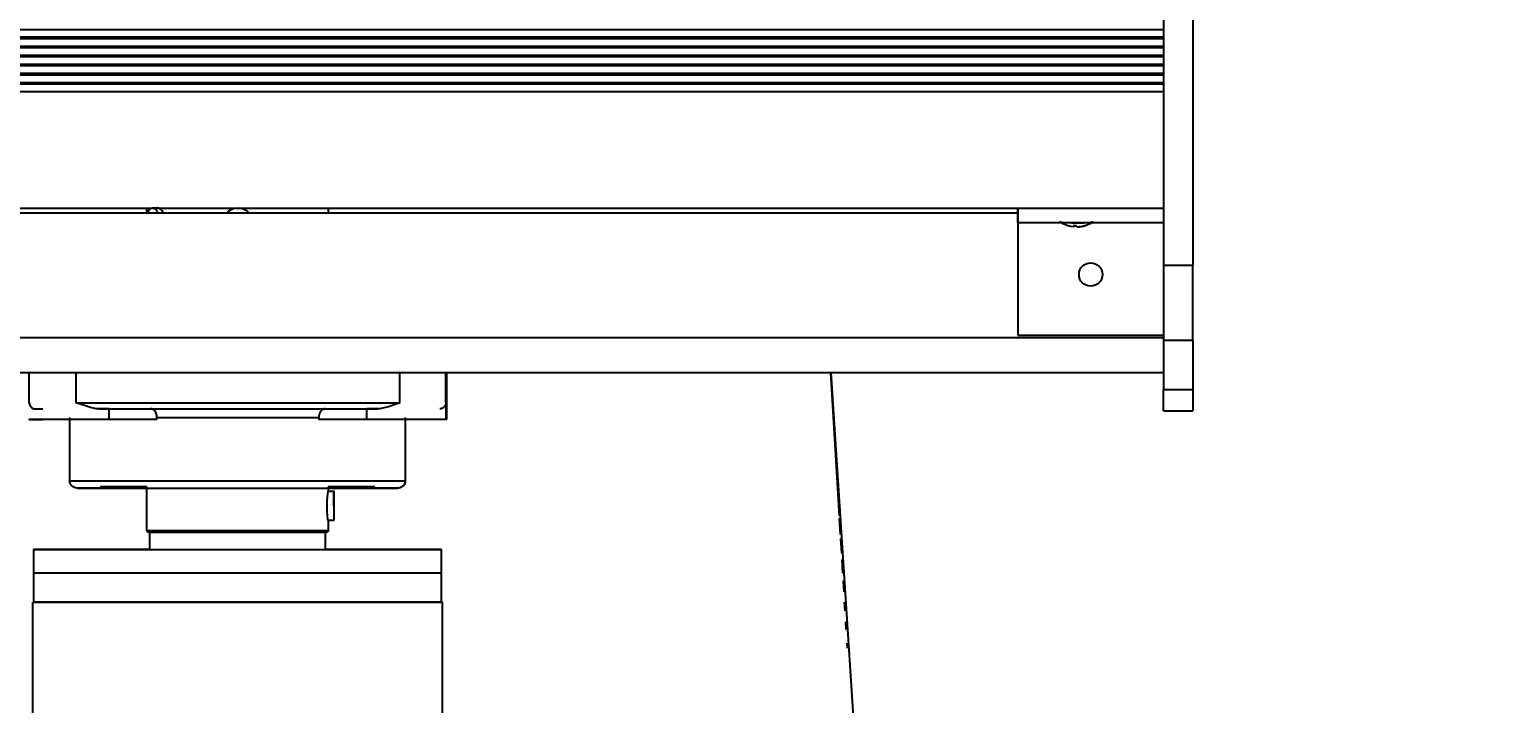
# Model space of a CAD drawing. Header units: millimetres. Extents: x 9483 to 13995, y 24552 to 30933.
# Drawn here: x 11651 to 12153, y 28969 to 29200 of the extents above; entities that cross this region are included whole.
import ezdxf

# ---------------------------------------------------------------- set-up
doc = ezdxf.new("R2010")
doc.units = ezdxf.units.MM
doc.header["$LTSCALE"] = 3
doc.layers.add('DomyÅ›lny', color=7, linetype='Continuous')
doc.styles.get("Standard").update_dxf_attribs({"font": 'arial.ttf'})
doc.dimstyles.new('MATEUSZ', dxfattribs={"dimtxt": 35, "dimasz": 16, "dimexe": 0.18, "dimexo": 0.0625, "dimgap": 0.09, "dimtad": 0, "dimdec": 0, "dimdsep": 46, "dimtxsty": 'Standard', "dimblk": 'DOT', "dimcen": 0.09, "dimse1": 1, "dimse2": 1, "dimadec": 0, "dimazin": 0, "dimtfac": 1, "dimtdec": 0, "dimtofl": 0, "dimtmove": 0, "dimatfit": 3, "dimfxl": 1, "dimtolj": 1, "dimtzin": 0, "dimlwd": 9, "dimlwe": 9, "dimarcsym": 0})

# ---------------------------------------------------------------- blocks, each defined once
blk = doc.blocks.new('_Dot')
at = {"color": 0, "linetype": 'ByBlock', "lineweight": -2}
blk.add_line((-0.5, 0), (-1, 0), dxfattribs=at)
at = {"color": 0, "linetype": 'ByBlock', "const_width": 0.5}
blk.add_lwpolyline([(-0.25, 0, 1), (0.25, 0, 1)], format="xyb", close=True, dxfattribs=at)
blk = doc.blocks.new('*D30')
at = {"color": 0, "lineweight": 9, "transparency": 16777216}
for p, q in [((10697.92, 28405.14), (11613.03, 28405.14)), ((12746.15, 28405.14), (11823.59, 28405.14))]:
    blk.add_line(p, q, dxfattribs=at)
at = {"layer": 'Defpoints', "color": 0, "transparency": 16777216}
for p in [(10667.92, 29580.92), (12776.15, 29580.92), (12776.15, 28405.14)]:
    blk.add_point(p, dxfattribs=at)
at = {"color": 0, "lineweight": 9, "transparency": 16777216, "xscale": 30, "yscale": 30, "zscale": 30, "rotation": 180}
blk.add_blockref('_Dot', (10667.92, 28405.14), dxfattribs=at)
at = {"color": 0, "lineweight": 9, "transparency": 16777216, "xscale": 30, "yscale": 30, "zscale": 30}
blk.add_blockref('_Dot', (12776.15, 28405.14), dxfattribs=at)
at = {"color": 0, "transparency": 16777216, "insert": (11718.31, 28405.14), "char_height": 70, "attachment_point": 5}
blk.add_mtext('\\A1;2108', dxfattribs=at)
blk = doc.blocks.new('*D31')
at = {"color": 0, "lineweight": 9, "transparency": 16777216}
for p, q in [((12831.93, 29473.43), (12831.93, 29234.88)), ((12831.93, 28783.43), (12831.93, 29080.85))]:
    blk.add_line(p, q, dxfattribs=at)
at = {"layer": 'Defpoints', "color": 0, "transparency": 16777216}
for p in [(12322.03, 29503.43), (12026.88, 28753.43), (12831.93, 28753.43)]:
    blk.add_point(p, dxfattribs=at)
at = {"color": 0, "lineweight": 9, "transparency": 16777216, "xscale": 30, "yscale": 30, "zscale": 30}
for p, rotation in [((12831.93, 29503.43), 90), ((12831.93, 28753.43), 270)]:
    blk.add_blockref('_Dot', p, dxfattribs=dict(at, rotation=rotation))
at = {"color": 0, "transparency": 16777216, "insert": (12831.93, 29157.87), "char_height": 70, "attachment_point": 5, "rotation": 90}
blk.add_mtext('\\A1;750', dxfattribs=at)

msp = doc.modelspace()

# ---------------------------------------------------------------- linework, layer by layer
at = {"layer": 'DomyÅ›lny', "color": 0}
for p, q in [((12039.54, 29580.32), (12039.54, 29118.96)), ((12049.54, 29580.32), (12049.54, 29118.96)), ((12039.54, 29199.76), (11404.54, 29199.76)), ((12039.54, 29197.14), (11404.54, 29197.14)), ((12039.54, 29196.63), (11404.54, 29196.63)), ((12039.54, 29194.01), (11404.54, 29194.01)), ((12039.54, 29193.54), (11404.54, 29193.54)), ((12039.54, 29190.92), (11404.54, 29190.92)), ((12039.54, 29190.45), (11404.54, 29190.45)), ((12039.54, 29187.84), (11404.54, 29187.84)), ((12039.54, 29187.31), (11404.54, 29187.31)), ((12039.54, 29184.7), (11404.54, 29184.7)), ((12039.54, 29184.17), (11404.54, 29184.17)), ((12039.54, 29181.56), (11404.54, 29181.56)), ((12039.54, 29181.03), (11404.54, 29181.03)), ((12039.54, 29178.42), (11404.54, 29178.42)), ((12039.54, 29138.47), (11404.54, 29138.47)), ((11989.54, 29136.81), (11454.54, 29136.81)), ((11691.05, 29136.81), (11691.05, 29138.47)), ((11693, 29138.6), (11694.72, 29138.6)), ((11753.15, 29138.47), (11753.15, 29136.81)), ((11989.54, 29138.71), (11989.54, 29133.48)), ((11989.54, 29133.48), (11989.54, 29138.47)), ((12039.54, 29138.47), (11989.54, 29138.47)), ((11989.54, 29136.55), (11989.54, 29095)), ((12039.54, 29133.48), (11989.54, 29133.48)), ((12039.54, 29118.96), (12049.54, 29118.96)), ((12039.54, 29094), (11404.54, 29094)), ((11989.54, 29095), (12039.54, 29095)), ((12039.54, 29093.2), (12039.54, 29076.34)), ((12039.54, 29093.2), (12049.54, 29093.2)), ((12049.54, 29093.2), (12049.54, 29076.34)), ((12039.54, 29082), (11404.54, 29082)), ((11650.72, 29071.7), (11650.72, 29082)), ((11666.76, 29071.7), (11666.76, 29082)), ((11777.76, 29071.7), (11777.76, 29082)), ((11793.48, 29071.7), (11793.48, 29082)), ((11793.72, 29071.7), (11793.72, 29082)), ((11793.72, 29082), (11793.72, 29066)), ((11925.4, 29082), (11928.33, 29032.99)), ((11925.42, 29082), (11946.56, 28760.74)), ((12039.54, 29076.34), (12049.54, 29076.34)), ((11666.76, 29071.7), (11777.76, 29071.7)), ((11674.5, 29069.7), (11770.01, 29069.7)), ((11678.06, 29066), (11678.06, 29069.7)), ((11766.43, 29066), (11766.43, 29069.7)), ((11793.48, 29071.7), (11793.48, 29066)), ((11793.48, 29071.69), (11793.48, 29066)), ((11793.72, 29071.7), (11793.72, 29066)), ((12039.54, 29069.03), (12049.54, 29069.03)), ((11664.6, 29045), (11664.6, 29066.7)), ((11694.47, 29066), (11678.06, 29066)), ((11694.47, 29066), (11694.47, 29066.7)), ((11749.95, 29066.7), (11749.95, 29066)), ((11766.43, 29066), (11749.95, 29066)), ((11779.6, 29066.7), (11779.6, 29045)), ((11691.05, 29027.9), (11691.05, 29042.96)), ((11753.15, 29042.96), (11753.15, 29041.4)), ((11753.15, 29041.4), (11755.1, 29041.4)), ((11753.15, 29031.4), (11753.15, 29027.9)), ((11755.1, 29031.4), (11753.15, 29031.4)), ((11928.38, 29032.11), (11928.71, 29026.57)), ((11692.1, 29021.4), (11692.1, 29027.4)), ((11752.1, 29027.4), (11752.1, 29021.4)), ((11928.79, 29025.26), (11929.09, 29020.14)), ((11652.25, 29013.4), (11652.25, 29021.4)), ((11791.95, 29021.4), (11791.95, 29013.4)), ((11929.22, 29017.98), (11929.5, 29013.29)), ((11652.25, 29003.4), (11652.25, 29013.4)), ((11791.95, 29013.4), (11791.95, 29003.4)), ((11929.66, 29010.71), (11929.89, 29006.87)), ((11651.96, 28761.43), (11651.96, 29003.4)), ((11792.25, 29003.4), (11792.25, 28761.43)), ((11930.09, 29003.43), (11930.27, 29000.45)), ((11930.5, 28996.58), (11930.66, 28994.02)), ((11930.94, 28989.31), (11931.04, 28987.6))]:
    msp.add_line(p, q, dxfattribs=at)
for points in [[(11691.19, 29136.81, 0), (11691.38, 29137.23, 0), (11691.58, 29137.6, 0), (11691.81, 29137.91, 0), (11692.04, 29138.17, 0), (11692.28, 29138.36, 0), (11692.4, 29138.44, 0), (11692.52, 29138.5, 0), (11692.64, 29138.54, 0), (11692.76, 29138.57, 0), (11692.88, 29138.59, 0), (11693, 29138.6, 0)], [(11693, 29138.6, 0), (11693.12, 29138.59, 0), (11693.23, 29138.57, 0), (11693.35, 29138.54, 0), (11693.47, 29138.5, 0), (11693.6, 29138.44, 0), (11693.72, 29138.36, 0), (11693.96, 29138.17, 0), (11694.19, 29137.91, 0), (11694.41, 29137.6, 0), (11694.62, 29137.23, 0), (11694.8, 29136.81, 0)], [(11696.73, 29136.81, 0), (11696.5, 29137.24, 0), (11696.25, 29137.61, 0), (11695.97, 29137.94, 0), (11695.68, 29138.21, 0), (11695.38, 29138.41, 0), (11695.24, 29138.48, 0), (11695.09, 29138.54, 0), (11694.94, 29138.58, 0), (11694.8, 29138.6, 0), (11694.67, 29138.6, 0), (11694.53, 29138.58, 0)], [(11718.35, 29136.81, 0), (11718.74, 29137.23, 0), (11719.17, 29137.6, 0), (11719.64, 29137.91, 0), (11720.14, 29138.17, 0), (11720.65, 29138.36, 0), (11721.17, 29138.5, 0), (11721.68, 29138.57, 0), (11722.17, 29138.6, 0)], [(11722.17, 29138.6, 0), (11722.67, 29138.57, 0), (11723.18, 29138.5, 0), (11723.7, 29138.36, 0), (11724.21, 29138.17, 0), (11724.7, 29137.91, 0), (11725.18, 29137.6, 0), (11725.61, 29137.23, 0), (11726, 29136.81, 0)], [(12003.93, 29133.89, 0), (12003.93, 29133.89, 0), (12003.93, 29133.88, 0), (12003.93, 29133.88, 0), (12003.93, 29133.87, 0), (12003.94, 29133.87, 0), (12003.94, 29133.86, 0), (12003.95, 29133.85, 0), (12003.97, 29133.84, 0), (12004.01, 29133.83, 0), (12004.13, 29133.79, 0), (12004.56, 29133.71, 0), (12008.01, 29133.52, 0), (12012.3, 29133.54, 0), (12014.67, 29133.7, 0), (12015.25, 29133.79, 0), (12015.34, 29133.82, 0), (12015.39, 29133.84, 0), (12015.41, 29133.85, 0), (12015.42, 29133.86, 0), (12015.43, 29133.87, 0), (12015.43, 29133.87, 0), (12015.44, 29133.88, 0), (12015.44, 29133.88, 0), (12015.44, 29133.88, 0), (12015.44, 29133.89, 0), (12015.44, 29133.89, 0), (12015.44, 29133.89, 0)], [(12008.89, 29132.08, 0), (12007.64, 29132.26, 0), (12006.38, 29132.61, 0), (12005.14, 29133.14, 0), (12003.95, 29133.85, 0)], [(12006.48, 29132.74, 0), (12007.6, 29132.4, 0), (12008.75, 29132.2, 0)], [(12009.61, 29132.43, 0), (12008.59, 29132.44, 0)], [(12008.59, 29132.44, 0), (12008.67, 29132.3, 0), (12008.71, 29132.24, 0), (12008.75, 29132.19, 0), (12008.79, 29132.15, 0), (12008.83, 29132.12, 0), (12008.87, 29132.1, 0), (12008.9, 29132.09, 0), (12008.92, 29132.08, 0)], [(12009.63, 29132.42, 0), (12008.6, 29132.44, 0)], [(12010.09, 29132.07, 0), (12010.03, 29132.08, 0), (12009.97, 29132.11, 0), (12009.91, 29132.14, 0), (12009.85, 29132.18, 0), (12009.73, 29132.29, 0), (12009.61, 29132.43, 0)], [(12010.62, 29132.09, 0), (12010.28, 29132.07, 0), (12010.15, 29132.06, 0), (12010.11, 29132.07, 0), (12010.09, 29132.07, 0)], [(12010.45, 29132.21, 0), (12010.45, 29132.21, 0), (12010.45, 29132.2, 0), (12010.45, 29132.2, 0), (12010.45, 29132.2, 0), (12010.45, 29132.2, 0), (12010.45, 29132.2, 0), (12010.45, 29132.2, 0), (12010.45, 29132.19, 0), (12010.45, 29132.19, 0), (12010.45, 29132.19, 0), (12010.45, 29132.19, 0), (12010.45, 29132.19, 0), (12010.46, 29132.18, 0), (12010.46, 29132.18, 0), (12010.47, 29132.18, 0), (12010.48, 29132.17, 0), (12010.52, 29132.17, 0), (12010.65, 29132.16, 0), (12010.82, 29132.17, 0)], [(12012.89, 29132.59, 0), (12011.77, 29132.27, 0), (12010.62, 29132.09, 0)], [(12010.82, 29132.17, 0), (12011.96, 29132.35, 0), (12013.07, 29132.66, 0)], [(12013.01, 29132.62, 0), (12012.86, 29132.58, 0)], [(12013.07, 29132.66, 0), (12013.07, 29132.66, 0), (12013.07, 29132.65, 0), (12013.07, 29132.65, 0), (12013.07, 29132.65, 0), (12013.06, 29132.64, 0), (12013.06, 29132.64, 0), (12013.04, 29132.63, 0), (12012.99, 29132.61, 0), (12012.89, 29132.59, 0)], [(12015.41, 29133.85, 0), (12014.24, 29133.15, 0), (12013.01, 29132.62, 0)], [(12039.54, 29118.96, 0), (12039.54, 29093.2, 0)], [(12049.54, 29093.2, 0), (12049.54, 29118.96, 0)], [(12039.54, 29069.03, 0), (12039.54, 29069.03, 0), (12039.54, 29069.03, 0), (12039.54, 29069.03, 0), (12039.54, 29069.03, 0), (12039.54, 29069.03, 0), (12039.54, 29069.03, 0), (12039.54, 29069.03, 0), (12039.54, 29069.03, 0), (12039.54, 29069.03, 0), (12039.54, 29069.03, 0), (12039.54, 29069.03, 0), (12039.54, 29069.03, 0), (12039.54, 29069.04, 0), (12039.54, 29069.08, 0), (12039.54, 29069.23, 0), (12039.54, 29069.83, 0), (12039.54, 29076.34, 0)], [(12049.54, 29076.34, 0), (12049.54, 29069.03, 0)], [(11650.72, 29071.7, 0), (11650.75, 29071.36, 0), (11650.84, 29071.02, 0), (11650.91, 29070.85, 0), (11650.99, 29070.69, 0), (11651.09, 29070.53, 0), (11651.21, 29070.38, 0), (11651.35, 29070.24, 0), (11651.5, 29070.11, 0), (11651.66, 29069.99, 0), (11651.84, 29069.89, 0), (11652.04, 29069.81, 0), (11652.25, 29069.75, 0), (11652.47, 29069.71, 0), (11652.71, 29069.7, 0)], [(11652.71, 29069.7, 0), (11655.39, 29069.7, 0)], [(11674.5, 29069.7, 0), (11673.6, 29069.75, 0), (11671.7, 29070.11, 0), (11666.76, 29071.7, 0)], [(11678.06, 29069.7, 0), (11674.5, 29069.7, 0)], [(11694.47, 29066.7, 0), (11694.43, 29067.29, 0), (11694.3, 29067.86, 0), (11694.09, 29068.39, 0), (11693.96, 29068.63, 0), (11693.82, 29068.84, 0), (11693.66, 29069.03, 0), (11693.48, 29069.2, 0), (11693.29, 29069.36, 0), (11693.1, 29069.48, 0), (11692.91, 29069.57, 0), (11692.69, 29069.64, 0), (11692.48, 29069.68, 0), (11692.27, 29069.7, 0)], [(11752.16, 29069.7, 0), (11751.95, 29069.68, 0), (11751.74, 29069.64, 0), (11751.53, 29069.57, 0), (11751.33, 29069.48, 0), (11751.14, 29069.36, 0), (11750.95, 29069.2, 0), (11750.77, 29069.03, 0), (11750.61, 29068.84, 0), (11750.47, 29068.63, 0), (11750.22, 29068.13, 0), (11750.05, 29067.59, 0), (11749.98, 29067.14, 0), (11749.95, 29066.7, 0)], [(11770.01, 29069.7, 0), (11766.43, 29069.7, 0)], [(11777.76, 29071.7, 0), (11773.81, 29070.38, 0), (11771.84, 29069.89, 0), (11770.91, 29069.75, 0), (11770.01, 29069.7, 0)], [(11793.48, 29071.7, 0), (11793.45, 29071.36, 0), (11793.36, 29071.02, 0), (11793.3, 29070.85, 0), (11793.21, 29070.69, 0), (11793.11, 29070.53, 0), (11792.99, 29070.38, 0), (11792.86, 29070.24, 0), (11792.71, 29070.11, 0), (11792.54, 29069.99, 0), (11792.36, 29069.89, 0), (11792.16, 29069.81, 0), (11791.95, 29069.75, 0), (11791.73, 29069.71, 0), (11791.5, 29069.7, 0)], [(11793.18, 29070.34, 0), (11793.31, 29070.49, 0), (11793.42, 29070.65, 0), (11793.51, 29070.82, 0), (11793.59, 29070.99, 0), (11793.65, 29071.17, 0), (11793.69, 29071.35, 0), (11793.71, 29071.52, 0), (11793.72, 29071.7, 0)], [(11678.06, 29066, 0), (11655.43, 29066, 0), (11650.72, 29066, 0), (11650.72, 29066, 0), (11650.72, 29066, 0), (11650.72, 29066, 0), (11650.72, 29066, 0), (11650.72, 29066, 0), (11650.72, 29066, 0), (11650.72, 29066, 0), (11650.72, 29066, 0), (11650.72, 29066, 0), (11650.72, 29066, 0), (11650.72, 29066, 0), (11650.72, 29066, 0), (11650.72, 29066, 0), (11650.72, 29066, 0), (11650.73, 29066, 0), (11650.73, 29066, 0), (11650.76, 29066, 0), (11650.86, 29066, 0), (11651.95, 29066, 0), (11655.39, 29066, 0)], [(11694.47, 29066, 0), (11671.8, 29066, 0)], [(11694.47, 29066.7, 0), (11749.95, 29066.7, 0)], [(11772.53, 29066, 0), (11749.95, 29066, 0)], [(11793.72, 29066, 0), (11793.72, 29066, 0), (11793.72, 29066, 0), (11793.72, 29066, 0), (11793.72, 29066, 0), (11793.72, 29066, 0), (11793.72, 29066, 0), (11793.72, 29066, 0), (11793.72, 29066, 0), (11793.72, 29066, 0), (11793.72, 29066, 0), (11793.72, 29066, 0), (11793.72, 29066, 0), (11793.72, 29066, 0), (11793.72, 29066, 0), (11793.71, 29066, 0), (11793.66, 29066, 0), (11793.11, 29066, 0), (11790.33, 29066, 0), (11766.43, 29066, 0)], [(11664.6, 29045, 0), (11664.6, 29045, 0), (11664.6, 29045, 0), (11664.6, 29045, 0), (11664.6, 29045, 0), (11664.6, 29045, 0), (11664.6, 29045, 0), (11664.6, 29045, 0), (11664.6, 29045, 0), (11664.61, 29045, 0), (11664.63, 29045, 0), (11664.7, 29045, 0), (11665.01, 29045, 0), (11666.28, 29045, 0), (11671.69, 29045, 0), (11720.78, 29045, 0), (11762.25, 29045, 0), (11775.46, 29045, 0), (11778.63, 29045, 0), (11779.37, 29045, 0), (11779.55, 29045, 0), (11779.59, 29045, 0), (11779.6, 29045, 0), (11779.6, 29045, 0), (11779.6, 29045, 0), (11779.6, 29045, 0), (11779.6, 29045, 0), (11779.6, 29045, 0), (11779.6, 29045, 0), (11779.6, 29045, 0), (11779.6, 29045, 0), (11779.6, 29045, 0), (11779.6, 29045, 0), (11779.6, 29045, 0), (11779.6, 29045, 0)], [(11667.1, 29042.5, 0), (11666.63, 29042.54, 0), (11666.4, 29042.6, 0), (11666.18, 29042.68, 0), (11665.96, 29042.77, 0), (11665.75, 29042.9, 0), (11665.55, 29043.04, 0), (11665.37, 29043.2, 0), (11665.2, 29043.38, 0), (11665.05, 29043.57, 0), (11664.92, 29043.78, 0), (11664.81, 29044.01, 0), (11664.72, 29044.24, 0), (11664.66, 29044.49, 0), (11664.62, 29044.74, 0), (11664.6, 29045, 0)], [(11779.6, 29045, 0), (11779.59, 29044.74, 0), (11779.55, 29044.49, 0), (11779.49, 29044.24, 0), (11779.4, 29044.01, 0), (11779.29, 29043.78, 0), (11779.15, 29043.57, 0), (11779, 29043.38, 0), (11778.83, 29043.2, 0), (11778.65, 29043.04, 0), (11778.45, 29042.9, 0), (11778.24, 29042.77, 0), (11778.03, 29042.68, 0), (11777.8, 29042.6, 0), (11777.57, 29042.54, 0), (11777.34, 29042.51, 0), (11777.1, 29042.5, 0)], [(11691.05, 29042.5, 0), (11672.2, 29042.5, 0), (11667.98, 29042.5, 0), (11667.19, 29042.5, 0), (11667.12, 29042.5, 0), (11667.11, 29042.5, 0), (11667.1, 29042.5, 0), (11667.1, 29042.5, 0), (11667.1, 29042.5, 0), (11667.1, 29042.5, 0), (11667.1, 29042.5, 0), (11667.1, 29042.5, 0), (11667.1, 29042.5, 0), (11667.1, 29042.5, 0), (11667.1, 29042.5, 0), (11667.1, 29042.5, 0), (11667.1, 29042.5, 0), (11667.1, 29042.5, 0), (11667.1, 29042.5, 0), (11667.1, 29042.5, 0), (11667.1, 29042.5, 0), (11667.1, 29042.5, 0), (11667.11, 29042.5, 0), (11667.14, 29042.5, 0), (11667.26, 29042.5, 0), (11667.77, 29042.5, 0), (11669.9, 29042.5, 0), (11678.86, 29042.5, 0), (11710.57, 29042.5, 0), (11745.13, 29042.5, 0), (11769, 29042.5, 0), (11775.2, 29042.5, 0), (11776.65, 29042.5, 0), (11777, 29042.5, 0), (11777.08, 29042.5, 0), (11777.1, 29042.5, 0), (11777.1, 29042.5, 0), (11777.1, 29042.5, 0), (11777.1, 29042.5, 0), (11777.1, 29042.5, 0), (11777.1, 29042.5, 0), (11777.1, 29042.5, 0), (11777.1, 29042.5, 0), (11777.1, 29042.5, 0), (11777.1, 29042.5, 0), (11777.1, 29042.5, 0), (11777.1, 29042.5, 0), (11777.1, 29042.5, 0), (11777.1, 29042.5, 0)], [(11691.05, 29042.96, 0), (11675.06, 29042.96, 0)], [(11753.15, 29031.4, 0), (11753.15, 29031.4, 0), (11753.15, 29031.4, 0), (11753.15, 29031.4, 0), (11753.15, 29031.4, 0), (11753.15, 29031.4, 0), (11753.15, 29031.4, 0), (11753.15, 29031.4, 0), (11753.15, 29031.4, 0), (11753.15, 29031.4, 0), (11753.15, 29031.4, 0), (11753.15, 29031.4, 0), (11753.15, 29031.4, 0), (11753.15, 29031.4, 0), (11753.15, 29031.42, 0), (11753.14, 29031.48, 0), (11753.1, 29031.76, 0), (11752.82, 29034.44, 0), (11752.81, 29038.27, 0), (11753.03, 29040.53, 0), (11753.12, 29041.18, 0), (11753.14, 29041.34, 0), (11753.15, 29041.39, 0), (11753.15, 29041.4, 0), (11753.15, 29041.4, 0), (11753.15, 29041.4, 0), (11753.15, 29041.4, 0), (11753.15, 29041.4, 0), (11753.15, 29041.4, 0), (11753.15, 29041.4, 0), (11753.15, 29041.4, 0), (11753.15, 29041.4, 0), (11753.15, 29041.4, 0), (11753.15, 29041.4, 0), (11753.15, 29041.4, 0), (11753.15, 29041.4, 0), (11753.15, 29041.4, 0), (11753.15, 29041.4, 0)], [(11769.14, 29042.96, 0), (11769.14, 29042.96, 0), (11769.14, 29042.96, 0), (11769.13, 29042.96, 0), (11769.09, 29042.96, 0), (11768.93, 29042.96, 0), (11768.24, 29042.96, 0), (11765.32, 29042.96, 0), (11753.15, 29042.96, 0)], [(11777.1, 29042.5, 0), (11777.1, 29042.5, 0), (11777.1, 29042.5, 0), (11777.08, 29042.5, 0), (11777.02, 29042.5, 0), (11776.78, 29042.5, 0), (11775.73, 29042.5, 0), (11771.28, 29042.5, 0), (11753.15, 29042.5, 0)], [(11755.09, 29036.4, 0), (11755.1, 29041.05, 0), (11755.1, 29041.38, 0), (11755.1, 29041.4, 0), (11755.1, 29041.4, 0), (11755.1, 29041.4, 0), (11755.1, 29041.4, 0), (11755.1, 29041.4, 0), (11755.1, 29041.4, 0), (11755.1, 29041.4, 0), (11755.1, 29041.4, 0), (11755.1, 29041.4, 0), (11755.1, 29041.4, 0), (11755.1, 29041.4, 0), (11755.1, 29041.4, 0), (11755.1, 29041.4, 0), (11755.1, 29041.4, 0), (11755.1, 29041.4, 0), (11755.1, 29041.4, 0), (11755.1, 29041.4, 0), (11755.1, 29041.4, 0), (11755.1, 29041.4, 0), (11755.1, 29041.4, 0), (11755.1, 29041.4, 0), (11755.1, 29041.4, 0), (11755.1, 29041.4, 0), (11755.1, 29041.4, 0), (11755.1, 29041.4, 0), (11755.1, 29041.4, 0), (11755.1, 29041.4, 0), (11755.1, 29041.39, 0), (11755.1, 29041.36, 0), (11755.11, 29041.21, 0), (11755.11, 29040.6, 0), (11755.11, 29035.52, 0), (11755.11, 29032.53, 0), (11755.11, 29031.67, 0), (11755.1, 29031.46, 0), (11755.1, 29031.41, 0), (11755.1, 29031.4, 0), (11755.1, 29031.4, 0), (11755.1, 29031.4, 0), (11755.1, 29031.4, 0), (11755.1, 29031.4, 0), (11755.1, 29031.4, 0), (11755.1, 29031.4, 0), (11755.1, 29031.4, 0), (11755.1, 29031.4, 0), (11755.1, 29031.4, 0), (11755.1, 29031.4, 0), (11755.1, 29031.4, 0), (11755.1, 29031.4, 0), (11755.1, 29031.4, 0), (11755.1, 29031.4, 0)], [(11753.15, 29027.9, 0), (11753.15, 29027.9, 0), (11753.15, 29027.9, 0), (11753.15, 29027.9, 0), (11753.15, 29027.9, 0), (11753.15, 29027.9, 0), (11753.15, 29027.9, 0), (11753.15, 29027.9, 0), (11753.15, 29027.9, 0), (11753.15, 29027.9, 0), (11753.15, 29027.9, 0), (11753.14, 29027.9, 0), (11753.1, 29027.9, 0), (11752.93, 29027.9, 0), (11752.24, 29027.9, 0), (11749.32, 29027.9, 0), (11722.85, 29027.9, 0), (11700.45, 29027.9, 0), (11693.31, 29027.9, 0), (11691.59, 29027.9, 0), (11691.18, 29027.9, 0), (11691.08, 29027.9, 0), (11691.06, 29027.9, 0), (11691.05, 29027.9, 0), (11691.05, 29027.9, 0), (11691.05, 29027.9, 0), (11691.05, 29027.9, 0), (11691.05, 29027.9, 0), (11691.05, 29027.9, 0), (11691.05, 29027.9, 0), (11691.05, 29027.9, 0), (11691.05, 29027.9, 0), (11691.05, 29027.9, 0), (11691.05, 29027.9, 0)], [(11691.55, 29027.4, 0), (11691.46, 29027.41, 0), (11691.41, 29027.42, 0), (11691.37, 29027.43, 0), (11691.32, 29027.45, 0), (11691.28, 29027.48, 0), (11691.24, 29027.51, 0), (11691.21, 29027.54, 0), (11691.17, 29027.57, 0), (11691.14, 29027.61, 0), (11691.12, 29027.65, 0), (11691.09, 29027.7, 0), (11691.08, 29027.75, 0), (11691.06, 29027.8, 0), (11691.06, 29027.85, 0), (11691.05, 29027.9, 0)], [(11747.1, 29027.4, 0), (11752.6, 29027.4, 0), (11752.64, 29027.4, 0), (11752.65, 29027.4, 0), (11752.65, 29027.4, 0), (11752.65, 29027.4, 0), (11752.65, 29027.4, 0), (11752.65, 29027.4, 0), (11752.65, 29027.4, 0), (11752.65, 29027.4, 0), (11752.65, 29027.4, 0), (11752.65, 29027.4, 0), (11752.65, 29027.4, 0), (11752.65, 29027.4, 0), (11752.65, 29027.4, 0), (11752.65, 29027.4, 0), (11752.65, 29027.4, 0), (11752.63, 29027.4, 0), (11752.55, 29027.4, 0), (11752.22, 29027.4, 0), (11750.82, 29027.4, 0), (11735.78, 29027.4, 0), (11714.99, 29027.4, 0), (11696.59, 29027.4, 0), (11692.57, 29027.4, 0), (11691.72, 29027.4, 0), (11691.57, 29027.4, 0), (11691.56, 29027.4, 0), (11691.55, 29027.4, 0), (11691.55, 29027.4, 0), (11691.55, 29027.4, 0), (11691.55, 29027.4, 0), (11691.55, 29027.4, 0), (11691.55, 29027.4, 0), (11691.55, 29027.4, 0), (11691.55, 29027.4, 0), (11691.55, 29027.4, 0), (11691.55, 29027.4, 0), (11691.55, 29027.4, 0), (11691.55, 29027.4, 0), (11691.55, 29027.4, 0), (11691.55, 29027.4, 0), (11691.56, 29027.4, 0), (11691.58, 29027.4, 0), (11691.66, 29027.4, 0), (11691.99, 29027.4, 0), (11693.39, 29027.4, 0), (11698.28, 29027.4, 0)], [(11692.1, 29027.4, 0), (11692.1, 29027.4, 0), (11692.1, 29027.4, 0), (11692.1, 29027.4, 0), (11692.1, 29027.4, 0), (11692.1, 29027.4, 0), (11692.1, 29027.4, 0), (11692.1, 29027.4, 0), (11692.1, 29027.4, 0), (11692.1, 29027.4, 0), (11692.11, 29027.4, 0), (11692.12, 29027.4, 0), (11692.15, 29027.4, 0), (11692.31, 29027.4, 0), (11692.98, 29027.4, 0), (11695.81, 29027.4, 0), (11722.17, 29027.4, 0)], [(11722.17, 29027.4, 0), (11752.1, 29027.4, 0)], [(11753.15, 29027.9, 0), (11753.15, 29027.85, 0), (11753.14, 29027.8, 0), (11753.13, 29027.75, 0), (11753.11, 29027.7, 0), (11753.09, 29027.65, 0), (11753.06, 29027.61, 0), (11753.03, 29027.57, 0), (11753, 29027.54, 0), (11752.96, 29027.51, 0), (11752.92, 29027.48, 0), (11752.88, 29027.45, 0), (11752.84, 29027.43, 0), (11752.79, 29027.42, 0), (11752.75, 29027.41, 0), (11752.7, 29027.4, 0), (11752.65, 29027.4, 0)], [(11692.1, 29021.4, 0), (11658.07, 29021.4, 0), (11652.42, 29021.4, 0), (11652.28, 29021.4, 0), (11652.26, 29021.4, 0), (11652.25, 29021.4, 0), (11652.25, 29021.4, 0), (11652.25, 29021.4, 0), (11652.25, 29021.4, 0), (11652.25, 29021.4, 0), (11652.25, 29021.4, 0), (11652.25, 29021.4, 0), (11652.25, 29021.4, 0), (11652.25, 29021.4, 0), (11652.25, 29021.4, 0), (11652.25, 29021.4, 0), (11652.26, 29021.4, 0), (11652.27, 29021.4, 0), (11652.33, 29021.4, 0), (11652.6, 29021.4, 0), (11653.7, 29021.4, 0), (11658.45, 29021.4, 0), (11726.58, 29021.4, 0)], [(11726.58, 29021.4, 0), (11790.81, 29021.4, 0), (11791.93, 29021.4, 0), (11791.95, 29021.4, 0), (11791.95, 29021.4, 0), (11791.95, 29021.4, 0), (11791.95, 29021.4, 0), (11791.95, 29021.4, 0), (11791.95, 29021.4, 0), (11791.95, 29021.4, 0), (11791.95, 29021.4, 0), (11791.95, 29021.4, 0), (11791.95, 29021.4, 0), (11791.95, 29021.4, 0), (11791.95, 29021.4, 0), (11791.93, 29021.4, 0), (11791.77, 29021.4, 0), (11790.93, 29021.4, 0), (11786.98, 29021.4, 0), (11752.1, 29021.4, 0)], [(11652.25, 29013.4, 0), (11652.25, 29013.4, 0), (11652.25, 29013.4, 0), (11652.25, 29013.4, 0), (11652.25, 29013.4, 0), (11652.25, 29013.4, 0), (11652.25, 29013.4, 0), (11652.25, 29013.4, 0), (11652.25, 29013.4, 0), (11652.26, 29013.4, 0), (11652.28, 29013.4, 0), (11652.37, 29013.4, 0), (11652.74, 29013.4, 0), (11654.34, 29013.4, 0), (11661.24, 29013.4, 0), (11726.58, 29013.4, 0)], [(11652.4, 29013.4, 0), (11653.08, 29013.4, 0), (11656.32, 29013.4, 0), (11670.81, 29013.4, 0), (11720.3, 29013.4, 0), (11769.52, 29013.4, 0), (11787.41, 29013.4, 0), (11791.24, 29013.4, 0), (11791.9, 29013.4, 0), (11791.95, 29013.4, 0), (11791.95, 29013.4, 0), (11791.95, 29013.4, 0), (11791.95, 29013.4, 0), (11791.95, 29013.4, 0), (11791.95, 29013.4, 0), (11791.95, 29013.4, 0), (11791.95, 29013.4, 0), (11791.95, 29013.4, 0), (11791.95, 29013.4, 0), (11791.95, 29013.4, 0), (11791.95, 29013.4, 0), (11791.95, 29013.4, 0), (11791.95, 29013.4, 0), (11791.95, 29013.4, 0), (11791.95, 29013.4, 0), (11791.93, 29013.4, 0), (11791.81, 29013.4, 0)], [(11726.58, 29013.4, 0), (11791.95, 29013.4, 0)], [(11651.99, 29003.4, 0), (11652.15, 29003.4, 0), (11652.91, 29003.4, 0), (11656.37, 29003.4, 0), (11671.39, 29003.4, 0), (11721.02, 29003.4, 0), (11770.57, 29003.4, 0), (11787.43, 29003.4, 0), (11791.29, 29003.4, 0), (11792.09, 29003.4, 0), (11792.24, 29003.4, 0), (11792.25, 29003.4, 0), (11792.25, 29003.4, 0), (11792.25, 29003.4, 0), (11792.25, 29003.4, 0), (11792.25, 29003.4, 0), (11792.25, 29003.4, 0), (11792.25, 29003.4, 0), (11792.25, 29003.4, 0), (11792.25, 29003.4, 0), (11792.25, 29003.4, 0), (11792.25, 29003.4, 0), (11792.25, 29003.4, 0), (11792.24, 29003.4, 0), (11792.22, 29003.4, 0)], [(11791.81, 29003.4, 0), (11791.94, 29003.4, 0), (11791.95, 29003.4, 0), (11791.95, 29003.4, 0), (11791.95, 29003.4, 0), (11791.95, 29003.4, 0), (11791.95, 29003.4, 0), (11791.95, 29003.4, 0), (11791.95, 29003.4, 0), (11791.95, 29003.4, 0), (11791.95, 29003.4, 0), (11791.95, 29003.4, 0), (11791.95, 29003.4, 0), (11791.95, 29003.4, 0), (11791.95, 29003.4, 0), (11791.95, 29003.4, 0), (11791.95, 29003.4, 0), (11791.94, 29003.4, 0), (11791.92, 29003.4, 0), (11791.83, 29003.4, 0), (11791.44, 29003.4, 0), (11789.82, 29003.4, 0), (11783.04, 29003.4, 0), (11652.4, 29003.4, 0)]]:
    msp.add_polyline3d(points, dxfattribs=at)
msp.add_circle((12014.54, 29115.78), 4, dxfattribs=at)

# ---------------------------------------------------------------- dimensions: what is measured, and where the dimension line sits
at = {"color": 0}
dim = msp.add_linear_dim(base=(12776.15, 28405.14), p1=(10667.92, 29580.92), p2=(12776.15, 29580.92), dimstyle='MATEUSZ', override={"dimtxt": 70, "dimasz": 30}, dxfattribs=at)
dim.commit()
dim.dimension.update_dxf_attribs({"geometry": '*D30', "text_midpoint": (11718.31, 28405.14), "dimtype": 160})
dim = msp.add_linear_dim(base=(12831.93, 28753.43), p1=(12322.03, 29503.43), p2=(12026.88, 28753.43), angle=90, dimstyle='MATEUSZ', override={"dimtxt": 70, "dimasz": 30}, dxfattribs=at)
dim.commit()
dim.dimension.update_dxf_attribs({"geometry": '*D31', "text_midpoint": (12831.93, 29157.87), "dimtype": 160})

doc.saveas('drawing.dxf')
